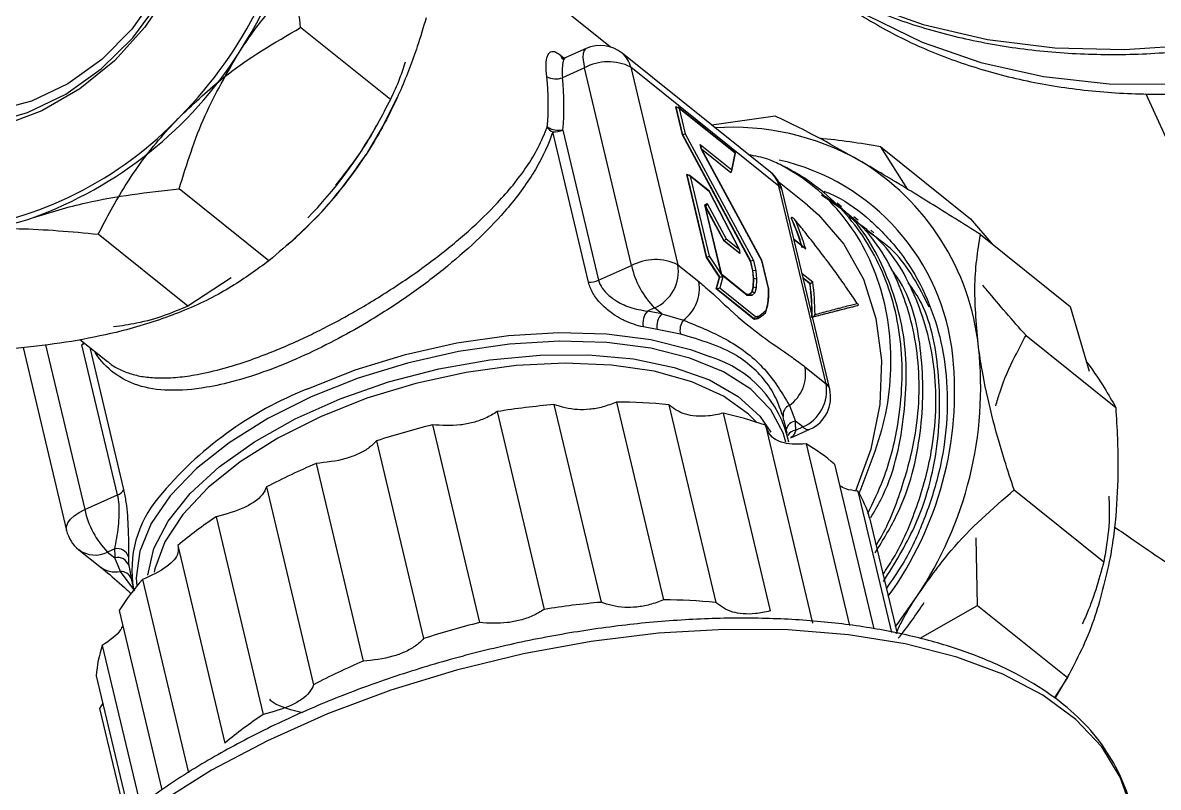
# Model space of a CAD drawing. Extents: x 75 to 2075, y 25 to 1460.
# Drawn here: x 1585.6 to 1655.1, y 993.2 to 1040 of the extents above; entities that cross this region are included whole.
import ezdxf

# ---------------------------------------------------------------- set-up
doc = ezdxf.new("R2010")
doc.units = 0
doc.header["$LTSCALE"] = 5
doc.linetypes.add('SLD-KATı', pattern=[0])
doc.layers.get('0').update_dxf_attribs({"linetype": 'CONTINUOUS'})

msp = doc.modelspace()

# ---------------------------------------------------------------- linework, layer by layer
at = {"color": 7, "linetype": 'SLD-KATı'}
for p, q in [((1621.554, 1038.474), (1610.322, 1047.486)), ((1608.077, 1035.264), (1602.586, 1039.67)), ((1620.061, 1038.379), (1618.819, 1037.825)), ((1631.352, 1030.81), (1622.275, 1038.094)), ((1619.962, 1037.203), (1618.61, 1036.599)), ((1622.843, 1025.102), (1619.962, 1037.203)), ((1622.794, 1037.252), (1625.675, 1025.152)), ((1631.871, 1029.969), (1622.794, 1037.252)), ((1654.329, 1035.616), (1660.566, 1021.917)), ((1625.566, 1034.824), (1625.553, 1034.818)), ((1625.962, 1033.104), (1625.553, 1034.818)), ((1625.974, 1033.109), (1625.566, 1034.824)), ((1625.762, 1034.718), (1625.566, 1034.824)), ((1629.211, 1031.975), (1625.699, 1034.793)), ((1625.762, 1034.718), (1626.133, 1033.157)), ((1629.182, 1031.973), (1625.762, 1034.718)), ((1607.243, 1033.682), (1607.364, 1033.9)), ((1631.646, 1034.245), (1627.753, 1033.699)), ((1607.518, 1033.442), (1607.525, 1033.455)), ((1620.205, 1024.086), (1618.017, 1033.277)), ((1618.639, 1033.395), (1620.828, 1024.203)), ((1626.133, 1033.157), (1625.974, 1033.109)), ((1626.133, 1033.157), (1630.304, 1025.411)), ((1625.974, 1033.109), (1625.962, 1033.104)), ((1630.132, 1025.358), (1625.962, 1033.104)), ((1630.145, 1025.364), (1625.974, 1033.109)), ((1627.055, 1032.513), (1628.982, 1030.967)), ((1627.128, 1032.209), (1627.055, 1032.513)), ((1627.078, 1032.454), (1627.055, 1032.513)), ((1627.137, 1032.206), (1627.078, 1032.454)), ((1630.822, 1025.384), (1627.128, 1032.209)), ((1627.137, 1032.206), (1627.128, 1032.209)), ((1630.831, 1025.381), (1627.137, 1032.206)), ((1628.914, 1030.779), (1627.138, 1032.204)), ((1628.982, 1030.967), (1629.182, 1031.973)), ((1628.993, 1030.872), (1629.212, 1031.974)), ((1629.182, 1031.973), (1629.211, 1031.975)), ((1639.767, 1029.754), (1638.101, 1032.376)), ((1638.101, 1032.376), (1643.592, 1027.97)), ((1626.245, 1030.67), (1626.233, 1030.665)), ((1627.438, 1025.603), (1626.233, 1030.665)), ((1627.45, 1025.609), (1626.245, 1030.67)), ((1626.441, 1030.564), (1626.245, 1030.67)), ((1627.607, 1029.655), (1626.379, 1030.64)), ((1626.441, 1030.564), (1627.605, 1025.673)), ((1627.624, 1029.615), (1626.441, 1030.564)), ((1628.927, 1030.784), (1628.914, 1030.779)), ((1628.982, 1030.967), (1628.927, 1030.784)), ((1600.639, 1025.395), (1595.148, 1029.801)), ((1627.624, 1029.615), (1627.607, 1029.655)), ((1634.752, 1017.869), (1631.871, 1029.969)), ((1633.615, 1028.796), (1631.88, 1030.188)), ((1634.661, 1029.53), (1634.404, 1029.737)), ((1629.477, 1026.036), (1627.618, 1029.641)), ((1629.433, 1026.106), (1627.624, 1029.615)), ((1634.977, 1017.535), (1632.096, 1029.635)), ((1627.341, 1028.811), (1627.471, 1028.895)), ((1628.359, 1024.536), (1627.341, 1028.811)), ((1627.341, 1028.811), (1627.359, 1028.77)), ((1628.363, 1024.555), (1627.359, 1028.77)), ((1627.375, 1028.703), (1627.402, 1028.72)), ((1628.512, 1026.602), (1627.376, 1028.7)), ((1627.471, 1028.895), (1627.386, 1028.711)), ((1627.471, 1028.895), (1628.634, 1026.747)), ((1635.691, 1028.704), (1635.433, 1028.911)), ((1632.622, 1028.027), (1632.61, 1028.019)), ((1636.72, 1027.878), (1636.463, 1028.085)), ((1643.592, 1027.97), (1644.969, 1026.38)), ((1595.681, 1022.619), (1590.19, 1027.025)), ((1637.678, 1027.11), (1637.492, 1027.259)), ((1644.199, 1026.998), (1649.69, 1022.593)), ((1601.772, 1026.352), (1601.968, 1026.525)), ((1628.524, 1026.608), (1628.512, 1026.602)), ((1629.465, 1025.838), (1628.512, 1026.602)), ((1628.634, 1026.747), (1628.524, 1026.608)), ((1629.477, 1025.843), (1628.524, 1026.608)), ((1628.634, 1026.747), (1629.433, 1026.106)), ((1633.45, 1026.172), (1632.795, 1026.697)), ((1627.45, 1025.609), (1627.438, 1025.603)), ((1628.234, 1024.397), (1627.438, 1025.603)), ((1627.45, 1025.609), (1627.605, 1025.673)), ((1628.246, 1024.402), (1627.45, 1025.609)), ((1627.605, 1025.673), (1628.438, 1024.411)), ((1629.433, 1026.106), (1629.477, 1025.843)), ((1629.477, 1025.843), (1629.465, 1025.838)), ((1620.828, 1024.203), (1622.843, 1025.102)), ((1625.675, 1025.152), (1626.965, 1024.117)), ((1630.145, 1025.364), (1630.132, 1025.358)), ((1630.267, 1024.793), (1630.132, 1025.358)), ((1630.304, 1025.411), (1630.145, 1025.364)), ((1630.279, 1024.799), (1630.145, 1025.364)), ((1630.279, 1024.799), (1630.267, 1024.793)), ((1630.314, 1024.304), (1630.267, 1024.793)), ((1630.326, 1024.309), (1630.279, 1024.799)), ((1630.453, 1024.786), (1630.279, 1024.799)), ((1630.304, 1025.411), (1630.453, 1024.786)), ((1630.453, 1024.786), (1630.502, 1024.275)), ((1631.225, 1023.688), (1630.822, 1025.384)), ((1630.831, 1025.381), (1630.822, 1025.384)), ((1631.241, 1023.66), (1630.831, 1025.38)), ((1598.337, 1024.341), (1595.681, 1022.619)), ((1628.024, 1023.679), (1628.234, 1024.397)), ((1628.036, 1023.685), (1628.246, 1024.402)), ((1628.246, 1024.402), (1628.234, 1024.397)), ((1628.438, 1024.411), (1628.243, 1023.746)), ((1628.246, 1024.402), (1628.438, 1024.411)), ((1628.359, 1024.536), (1628.363, 1024.555)), ((1629.929, 1023.276), (1628.359, 1024.536)), ((1629.892, 1023.332), (1628.362, 1024.559)), ((1630.293, 1023.778), (1630.314, 1024.304)), ((1630.305, 1023.784), (1630.326, 1024.309)), ((1630.326, 1024.309), (1630.314, 1024.304)), ((1630.502, 1024.275), (1630.326, 1024.309)), ((1630.502, 1024.275), (1630.481, 1023.735)), ((1633.767, 1023.991), (1633.362, 1024.316)), ((1628.036, 1023.685), (1628.024, 1023.679)), ((1630.354, 1021.81), (1628.024, 1023.679)), ((1628.036, 1023.685), (1628.243, 1023.746)), ((1630.366, 1021.815), (1628.036, 1023.685)), ((1628.243, 1023.746), (1630.438, 1021.985)), ((1630.052, 1023.343), (1630.206, 1023.482)), ((1630.206, 1023.482), (1630.293, 1023.778)), ((1630.219, 1023.488), (1630.206, 1023.482)), ((1630.39, 1023.426), (1630.208, 1023.261)), ((1630.219, 1023.488), (1630.305, 1023.784)), ((1630.39, 1023.426), (1630.219, 1023.488)), ((1630.305, 1023.784), (1630.293, 1023.778)), ((1630.481, 1023.735), (1630.305, 1023.784)), ((1630.481, 1023.735), (1630.39, 1023.426)), ((1631.233, 1023.275), (1631.225, 1023.688)), ((1631.242, 1023.649), (1631.225, 1023.688)), ((1631.25, 1023.225), (1631.242, 1023.649)), ((1633.779, 1023.996), (1633.767, 1023.991)), ((1630.098, 1023.34), (1629.866, 1023.353)), ((1629.929, 1023.276), (1629.892, 1023.332)), ((1630.208, 1023.261), (1629.929, 1023.276)), ((1630.208, 1023.261), (1630.098, 1023.34)), ((1631.142, 1022.608), (1631.181, 1022.758)), ((1631.181, 1022.758), (1631.206, 1023.008)), ((1631.194, 1022.678), (1631.181, 1022.758)), ((1631.197, 1022.693), (1631.222, 1022.945)), ((1631.206, 1023.008), (1631.233, 1023.275)), ((1631.222, 1022.945), (1631.249, 1023.215)), ((1631.249, 1023.215), (1631.233, 1023.275)), ((1624.247, 1022.507), (1623.818, 1022.315)), ((1624.698, 1022.146), (1624.247, 1022.507)), ((1624.698, 1022.146), (1626.016, 1021.758)), ((1630.53, 1021.999), (1630.628, 1022.014)), ((1630.568, 1021.846), (1630.628, 1022.014)), ((1630.628, 1022.014), (1630.723, 1022.072)), ((1630.723, 1022.072), (1630.81, 1022.127)), ((1630.754, 1021.961), (1630.81, 1022.127)), ((1630.784, 1021.981), (1631.061, 1022.232)), ((1630.81, 1022.127), (1631.082, 1022.373)), ((1631.061, 1022.232), (1631.082, 1022.373)), ((1631.082, 1022.373), (1631.142, 1022.608)), ((1631.094, 1022.286), (1631.155, 1022.526)), ((1631.155, 1022.526), (1631.194, 1022.678)), ((1636.662, 1022.633), (1633.89, 1021.933)), ((1636.674, 1022.638), (1636.662, 1022.633)), ((1649.69, 1022.593), (1650.862, 1018.644)), ((1630.455, 1021.825), (1630.354, 1021.81)), ((1630.366, 1021.815), (1630.354, 1021.81)), ((1630.366, 1021.815), (1630.438, 1021.985)), ((1630.468, 1021.831), (1630.366, 1021.815)), ((1630.438, 1021.985), (1630.53, 1021.999)), ((1630.556, 1021.84), (1630.455, 1021.825)), ((1630.468, 1021.831), (1630.455, 1021.825)), ((1630.568, 1021.846), (1630.468, 1021.831)), ((1630.568, 1021.846), (1630.556, 1021.84)), ((1630.582, 1021.853), (1630.679, 1021.913)), ((1630.679, 1021.913), (1630.768, 1021.968)), ((1625.845, 1020.901), (1624.417, 1021.18)), ((1646.995, 1020.829), (1652.486, 1016.423)), ((1585.587, 1020.086), (1588.252, 1008.89)), ((1589.072, 1020.578), (1590.76, 1019.224)), ((1591.38, 1011.066), (1589.191, 1020.257)), ((1633.463, 1018.903), (1634.752, 1017.869)), ((1618.096, 1016.592), (1620.977, 1004.492)), ((1621.928, 1016.745), (1624.809, 1004.645)), ((1625.12, 1016.582), (1628.001, 1004.482)), ((1632.514, 1016.545), (1632.874, 1015.585)), ((1614.619, 1016.163), (1617.5, 1004.062)), ((1628.446, 1016.064), (1631.327, 1003.964)), ((1632.171, 1015.62), (1632.125, 1015.862)), ((1610.656, 1015.353), (1613.537, 1003.253)), ((1631.041, 1015.325), (1633.922, 1003.225)), ((1632.374, 1014.84), (1632.187, 1015.624)), ((1632.591, 1014.558), (1633.765, 1015.082)), ((1633.324, 1015.224), (1632.874, 1015.585)), ((1632.895, 1015.032), (1633.324, 1015.224)), ((1607.234, 1014.374), (1610.115, 1002.273)), ((1633.534, 1014.186), (1636.178, 1003.083)), ((1603.528, 1012.987), (1606.409, 1000.887)), ((1635.279, 1012.943), (1637.677, 1002.869)), ((1589.364, 1010.167), (1591.38, 1011.066)), ((1600.497, 1011.553), (1603.378, 999.453)), ((1636.696, 1011.295), (1638.754, 1002.652)), ((1646.268, 1011.367), (1651.759, 1006.961)), ((1597.41, 1009.725), (1600.291, 997.625)), ((1637.419, 1009.67), (1639.106, 1002.581)), ((1644.034, 1004.297), (1643.944, 1008.439)), ((1588.996, 1007.715), (1590.285, 1006.68)), ((1591.199, 1007.763), (1590.769, 1007.571)), ((1590.769, 1007.571), (1591.219, 1007.21)), ((1595.067, 1007.977), (1597.948, 995.877)), ((1591.548, 1006.381), (1591.219, 1007.21)), ((1592.062, 1006.746), (1592.179, 1006.098)), ((1592.163, 1006.094), (1592.35, 1005.31)), ((1592.901, 1005.887), (1595.717, 994.059)), ((1591.475, 1003.996), (1594.09, 993.01)), ((1640.517, 1002.289), (1644.034, 1004.297)), ((1644.034, 1004.297), (1649.525, 999.891)), ((1590.443, 1001.848), (1592.778, 992.041)), ((1590.073, 1000), (1592.092, 991.517)), ((1649.525, 999.891), (1648.72, 998.63)), ((1649.466, 999.783), (1649.637, 1000.091)), ((1590.471, 998.326), (1590.275, 998.004)), ((1590.275, 998.004), (1591.862, 991.34))]:
    msp.add_line(p, q, dxfattribs=at)
at = {"color": 8, "linetype": 'SLD-KATı'}
for p, q in [((1618.492, 1037.983), (1618.718, 1037.802)), ((1628.927, 1030.784), (1627.133, 1032.223)), ((1628.524, 1026.608), (1627.386, 1028.71)), ((1633.509, 1026.103), (1632.802, 1026.67)), ((1633.29, 1024.62), (1633.936, 1024.101)), ((1633.779, 1023.996), (1633.358, 1024.333)), ((1630.058, 1023.342), (1630.219, 1023.488)), ((1586.964, 1020.249), (1589.364, 1010.167)), ((1589.672, 1020.097), (1591.745, 1011.389)), ((1592.439, 1005.191), (1591.548, 1006.381))]:
    msp.add_line(p, q, dxfattribs=at)
at = {"color": 8, "linetype": 'SLD-KATı', "flags": 128}
for points in [[(1632.226, 1043.712), (1633.632, 1042.846), (1637.023, 1041.162), (1640.705, 1039.853), (1644.632, 1038.935), (1648.756, 1038.42), (1653.023, 1038.314), (1657.381, 1038.619), (1661.774, 1039.33), (1666.148, 1040.44), (1670.447, 1041.933), (1674.617, 1043.791), (1678.606, 1045.992), (1682.364, 1048.506), (1685.843, 1051.303), (1689, 1054.347), (1691.794, 1057.6), (1694.192, 1061.021), (1696.162, 1064.567), (1697.68, 1068.194), (1698.727, 1071.855), (1699.17, 1074.397)], [(1592.355, 1056.408), (1593.686, 1055.074), (1594.82, 1053.24), (1595.524, 1051.124), (1595.769, 1048.814), (1595.545, 1046.404), (1594.861, 1043.993), (1593.745, 1041.68), (1592.243, 1039.559), (1590.417, 1037.717), (1588.34, 1036.229), (1586.099, 1035.157), (1583.784, 1034.544), (1581.491, 1034.416), (1579.314, 1034.777), (1577.341, 1035.613)], [(1634.951, 1041.932), (1637.333, 1040.387), (1640.633, 1038.764), (1644.224, 1037.519), (1648.058, 1036.669), (1652.083, 1036.226), (1656.244, 1036.196), (1660.486, 1036.579), (1664.749, 1037.37), (1668.978, 1038.559), (1673.114, 1040.128), (1677.102, 1042.058), (1680.887, 1044.322)], [(1620.061, 1038.379), (1620.035, 1038.365), (1619.941, 1038.258), (1619.886, 1038.08), (1619.87, 1037.838), (1619.896, 1037.542), (1619.962, 1037.203)], [(1632.096, 1029.635), (1632.025, 1029.801), (1631.871, 1029.969)], [(1603.025, 1017.566), (1605.933, 1018.72), (1609, 1019.661), (1612.149, 1020.366), (1615.303, 1020.818), (1618.385, 1021.005), (1621.319, 1020.923), (1624.032, 1020.573), (1626.458, 1019.966), (1627.687, 1019.51)], [(1589.191, 1020.257), (1589.291, 1020.35), (1589.319, 1020.38)], [(1632.287, 1014.3), (1632.128, 1014.855), (1631.365, 1016.275), (1630.137, 1017.532), (1628.474, 1018.595), (1626.416, 1019.437), (1624.015, 1020.039), (1621.33, 1020.385), (1618.426, 1020.466), (1615.375, 1020.281), (1612.253, 1019.834), (1609.136, 1019.136), (1606.101, 1018.204), (1603.222, 1017.062)], [(1593.225, 1006.147), (1593.604, 1007.777), (1594.476, 1009.467), (1595.817, 1011.149), (1597.592, 1012.779), (1599.755, 1014.316), (1602.251, 1015.718), (1605.014, 1016.951), (1607.973, 1017.982), (1611.051, 1018.784), (1614.169, 1019.337), (1617.246, 1019.626), (1620.202, 1019.643), (1622.961, 1019.39), (1625.45, 1018.871), (1627.607, 1018.1), (1629.374, 1017.098), (1630.706, 1015.89), (1631.381, 1014.902)], [(1634.752, 1017.869), (1634.906, 1017.7), (1634.977, 1017.535)], [(1603.222, 1017.062), (1600.571, 1015.738), (1598.213, 1014.263), (1596.206, 1012.675), (1594.599, 1011.012), (1593.432, 1009.315), (1592.733, 1007.627), (1592.521, 1005.988), (1592.556, 1005.484)], [(1588.252, 1008.89), (1588.246, 1008.918), (1588.25, 1009.13), (1588.334, 1009.351), (1588.495, 1009.574), (1588.727, 1009.79), (1589.02, 1009.99), (1589.364, 1010.167)], [(1653.344, 992.143), (1652.768, 993.799), (1651.641, 995.643), (1650.051, 997.322), (1648.019, 998.812), (1645.574, 1000.092), (1642.751, 1001.145), (1639.588, 1001.955), (1636.131, 1002.512), (1632.428, 1002.806), (1628.531, 1002.835), (1624.494, 1002.598), (1620.374, 1002.097), (1616.23, 1001.341), (1612.119, 1000.34), (1608.099, 999.107), (1604.226, 997.661), (1600.555, 996.021), (1597.137, 994.211), (1594.021, 992.255), (1591.25, 990.182), (1588.863, 988.02), (1586.893, 985.799), (1585.368, 983.552), (1584.31, 981.309), (1583.733, 979.103), (1583.645, 976.963), (1583.857, 975.599)]]:
    msp.add_lwpolyline(points, dxfattribs=at)
at = {"color": 7, "linetype": 'SLD-KATı', "flags": 128}
for points in [[(1586.545, 1061.083), (1587.331, 1061.024), (1589.61, 1060.533), (1591.677, 1059.585), (1593.461, 1058.212), (1594.903, 1056.462), (1595.952, 1054.394), (1596.573, 1052.078), (1596.745, 1049.594), (1596.461, 1047.025), (1595.733, 1044.46), (1594.583, 1041.985), (1593.052, 1039.686), (1591.192, 1037.639), (1589.066, 1035.916), (1586.747, 1034.574), (1584.313, 1033.66), (1581.847, 1033.204), (1579.433, 1033.222), (1577.154, 1033.714), (1575.087, 1034.662), (1573.302, 1036.034), (1571.861, 1037.784), (1570.812, 1039.852), (1570.61, 1040.426)], [(1571.98, 1039.348), (1572.024, 1039.252), (1573.192, 1037.324), (1574.74, 1035.741), (1576.612, 1034.56), (1578.74, 1033.824), (1581.048, 1033.559), (1583.453, 1033.775), (1585.866, 1034.463), (1588.201, 1035.6), (1590.374, 1037.144), (1592.305, 1039.039), (1593.926, 1041.217), (1595.178, 1043.599), (1596.015, 1046.099), (1596.407, 1048.627), (1596.34, 1051.091), (1595.816, 1053.402), (1594.855, 1055.477), (1593.49, 1057.24), (1591.773, 1058.628), (1589.763, 1059.591), (1587.758, 1060.067)], [(1608.482, 1035.371), (1607.663, 1033.707), (1606.597, 1031.907)], [(1633.615, 1028.796), (1634.283, 1028.216), (1635.849, 1026.401), (1637.036, 1024.265), (1637.81, 1021.87), (1638.147, 1019.288), (1638.038, 1016.592), (1637.486, 1013.862), (1636.561, 1011.298)], [(1630.519, 1015.504), (1630.014, 1016.012), (1628.475, 1017.109), (1626.528, 1017.989), (1624.222, 1018.629), (1621.617, 1019.012), (1618.781, 1019.13), (1615.787, 1018.977), (1612.712, 1018.559), (1609.637, 1017.887), (1606.64, 1016.977), (1603.8, 1015.854)], [(1603.8, 1015.854), (1601.19, 1014.546), (1598.878, 1013.087), (1596.923, 1011.516), (1595.377, 1009.872), (1594.278, 1008.198), (1593.657, 1006.539), (1593.613, 1006.332)], [(1639.003, 1003.015), (1639.099, 1003.139), (1640.311, 1004.855)], [(1648.778, 998.613), (1649.355, 999.583), (1649.466, 999.783)]]:
    msp.add_lwpolyline(points, dxfattribs=at)
at = {"color": 7, "linetype": 'SLD-KATı'}
for centre, radius, start, end in [((1577.496, 1051.942), 25.048, 315.11434, 352.85056), ((1578.636, 1051.44), 24.164, 326.63035, 353.24616), ((1577.673, 1051.611), 25.065, 289.79711, 327.51602), ((1620.934, 1036.422), 2.143, 51.25695, 114.04289), ((1618.974, 1038.114), 0.499, 195.17543, 230.85181), ((1621.426, 1034.462), 3.108, 63.88427, 118.11468), ((1601.811, 1034.974), 15.931, 354.9825, 6.0647), ((1618.196, 1037.693), 1.169, 242.31924, 290.72854), ((1602.108, 1034.846), 16.595, 354.9825, 6.0647), ((1578.579, 1050.027), 22.938, 276.53397, 316.59627), ((1584.292, 1046.392), 26.235, 315.56061, 330.98813), ((1618.371, 1034.006), 0.81, 211.63459, 244.08116), ((1618.427, 1034.858), 1.479, 239.72775, 278.26372), ((1618.081, 1034.647), 1.371, 267.32639, 294.04081), ((1629.014, 1017.676), 15.89, 60.75172, 93.79813), ((1584.574, 1046.167), 26.236, 311.52616, 327.07509), ((1628.859, 1018.168), 13.723, 5.81964, 77.23968), ((1628.969, 1018.493), 15.205, 6.06896, 59.09813), ((1630.011, 1029.139), 2.143, 13.39229, 51.25695), ((1579.647, 1046.79), 19.862, 275.26997, 289.14986), ((1620.804, 1022.532), 13.019, 16.346, 24.92781), ((1620.806, 1022.535), 13.03, 16.346, 24.92781), ((1620.813, 1022.491), 13.199, 15.88058, 24.11776), ((1624.307, 1022.361), 3.108, 63.88427, 118.11468), ((1628.074, 1026.256), 5.357, 192.43416, 224.41199), ((1623.277, 1024.739), 2.434, 293.50648, 9.76986), ((1620.269, 1025.455), 1.371, 267.32639, 294.04081), ((1624.613, 1023.693), 2.39, 305.96635, 10.21936), ((1618.604, 1022.029), 15.472, 0.28977, 7.69738), ((1618.451, 1022.043), 15.439, 359.59199, 7.25124), ((1633.766, 1024.035), 0.0412, 288.42063, 289.04574), ((1618.451, 1022.045), 15.452, 359.59199, 7.25124), ((1624.624, 1021.589), 1.085, 137.9831, 193.04658), ((1619.936, 999.792), 22.855, 77.9752, 80.22226), ((1625.432, 1021.409), 1.04, 134.90449, 192.70409), ((1619.816, 999.577), 22.088, 77.9752, 80.22226), ((1626.761, 1021.164), 0.953, 141.40835, 196.03373), ((1630.412, 1021.947), 0.129, 295.65335, 23.56092), ((1621.309, 1017.655), 22.911, 326.03446, 6.12924), ((1625.598, 1012.79), 7.037, 12.3892, 72.72582), ((1621.279, 1017.386), 21.343, 324.07609, 5.8453), ((1631.11, 1018.479), 2.39, 305.96635, 10.21936), ((1632.354, 1017.456), 2.434, 293.50648, 9.76986), ((1632.892, 1017.039), 2.143, 294.04289, 13.39229), ((1622.067, 970.149), 46.613, 94.88663, 99.19399), ((1621.722, 981.337), 35.409, 84.49351, 89.66777), ((1632.749, 1015.958), 0.632, 111.86607, 188.76956), ((1623.919, 995.24), 21.31, 70.4749, 77.7354), ((1622.384, 967.929), 48.853, 103.89066, 108.06526), ((1627.511, 1015.11), 5.384, 359.16556, 5.05746), ((1628.244, 1004.917), 10.673, 48.76764, 60.28586), ((1619.468, 975.378), 40.847, 112.96934, 117.67325), ((1591.174, 1011.667), 0.635, 288.8835, 334.09119), ((1599.12, 1006.462), 6.867, 139.52676, 189.6538), ((1631.511, 1008.017), 6.134, 15.6319, 32.30347), ((1594.596, 1011.32), 5.357, 192.43416, 224.41199), ((1612.406, 987.177), 27.08, 123.62657, 129.81446), ((1590.337, 1009.386), 2.143, 193.39229, 231.25695), ((1596.582, 1007.685), 5.384, 179.16556, 185.05746), ((1591.357, 1007.061), 0.72, 17.74628, 102.66411), ((1591.395, 1006.532), 0.7, 17.74207, 104.54541), ((1597.245, 1007.204), 5.203, 179.16556, 185.05746), ((1603.656, 996.29), 14.414, 138.25502, 147.67986), ((1624.603, 969.237), 35.409, 84.49351, 89.66777), ((1624.948, 958.048), 46.613, 94.88663, 99.19399), ((1618.701, 1018.785), 26.29, 321.14832, 327.06194), ((1625.265, 955.829), 48.853, 103.89066, 108.06526), ((1597.348, 999.504), 7.292, 161.2522, 176.10617), ((1622.349, 963.278), 40.847, 112.96934, 117.67325), ((1615.287, 975.076), 27.08, 123.62657, 129.81446)]:
    msp.add_arc(centre, radius, start, end, dxfattribs=at)
at = {"color": 8, "linetype": 'SLD-KATı'}
for centre, radius, start, end in [((1621.318, 1036.922), 1.513, 12.58182, 50.72704), ((1630.395, 1029.639), 1.513, 12.58182, 50.72704), ((1631.128, 1022.954), 0.0948, 354.66964, 34.5865), ((1630.611, 1022.018), 0.124, 302.92328, 26.22154), ((1631.051, 1022.552), 0.107, 346.28171, 31.79658), ((1588.766, 1021.226), 1.058, 293.71867, 304.02922), ((1611.394, 996.478), 22.688, 111.64462, 140.46695), ((1632.972, 1014.917), 0.675, 98.37159, 166.12367), ((1633.662, 1015.518), 0.448, 221.05387, 283.26668), ((1632.996, 1014.34), 0.7, 98.35245, 148.02475), ((1589.998, 1009.068), 1.683, 233.46881, 297.26453), ((1591.249, 1007.933), 1.58, 232.43013, 280.92382), ((1591.578, 1005.718), 0.664, 22.37271, 92.57556)]:
    msp.add_arc(centre, radius, start, end, dxfattribs=at)
at = {"color": 7, "linetype": 'SLD-KATı'}
for points, knots in [([(1632.434, 1043.479), (1632.48, 1043.445), (1633.45, 1042.725), (1635.631, 1041.601), (1638.962, 1040.155), (1642.565, 1039.085), (1646.356, 1038.36), (1650.305, 1038.001), (1654.364, 1038.007), (1658.487, 1038.38), (1662.63, 1039.115), (1666.745, 1040.202), (1670.788, 1041.631), (1674.714, 1043.385), (1678.48, 1045.445), (1682.044, 1047.789), (1685.366, 1050.39), (1688.411, 1053.222), (1691.142, 1056.253), (1693.531, 1059.45), (1695.546, 1062.778), (1697.176, 1066.202), (1698.357, 1069.678), (1699.023, 1072.321), (1699.15, 1073.78), (1699.177, 1074.083)], [0, 0, 0, 0, 0.002321, 0.048894, 0.095579, 0.142361, 0.189216, 0.236123, 0.283061, 0.330017, 0.37698, 0.423947, 0.470915, 0.517886, 0.564863, 0.611846, 0.658839, 0.705842, 0.752855, 0.799873, 0.846887, 0.893881, 0.940835, 0.987723, 1, 1, 1, 1]), ([(1602.586, 1039.67), (1602.51, 1040.304), (1602.319, 1041.896), (1602.156, 1044.494), (1602.172, 1046.937), (1602.305, 1048.347), (1602.35, 1048.825)], [0, 0, 0, 0, 0.205614, 0.517012, 0.836167, 1, 1, 1, 1]), ([(1598.816, 1038.149), (1599.1, 1038.57), (1599.92, 1039.788), (1601.469, 1041.64), (1603.205, 1043.357), (1604.333, 1044.294), (1604.774, 1044.661)], [0, 0, 0, 0, 0.163832, 0.47463, 0.794388, 1, 1, 1, 1]), ([(1633.779, 1042.694), (1633.806, 1042.669), (1634.624, 1041.879), (1636.545, 1040.586), (1639.532, 1038.867), (1642.829, 1037.511), (1646.349, 1036.492), (1650.063, 1035.835), (1653.922, 1035.546), (1657.88, 1035.628), (1661.89, 1036.08), (1665.902, 1036.898), (1669.873, 1038.064), (1673.741, 1039.587), (1676.839, 1041.052), (1678.558, 1042.109), (1679.102, 1042.444)], [0, 0, 0, 0, 0.002604, 0.081279, 0.160338, 0.239791, 0.319592, 0.399663, 0.479923, 0.5603, 0.640741, 0.721212, 0.801696, 0.882191, 0.962704, 1, 1, 1, 1]), ([(1610.265, 1040.255), (1610.092, 1039.673), (1609.656, 1038.21), (1608.745, 1035.835), (1607.659, 1033.612), (1606.866, 1032.338), (1606.597, 1031.907)], [0, 0, 0, 0, 0.205614, 0.517012, 0.836167, 1, 1, 1, 1]), ([(1595.244, 1034.266), (1596.11, 1035.084), (1598.382, 1037.227), (1600.98, 1038.736), (1602.586, 1039.67)], [0, 0, 0, 0, 0.381419, 1, 1, 1, 1]), ([(1595.148, 1029.801), (1595.615, 1031.308), (1596.501, 1034.165), (1598.073, 1036.871), (1598.816, 1038.149)], [0, 0, 0, 0, 0.527508, 1, 1, 1, 1]), ([(1617.653, 1036.658), (1617.633, 1036.917), (1617.593, 1037.439), (1617.675, 1037.967), (1617.874, 1038.23), (1618.16, 1038.218), (1618.396, 1038.051), (1618.492, 1037.983)], [0, 0, 0, 0, 0.2089012, 0.419629, 0.6327342, 0.8496417, 1, 1, 1, 1]), ([(1608.987, 1037.555), (1608.876, 1037.21), (1608.608, 1036.38), (1608.273, 1035.676), (1608.077, 1035.264)], [0, 0, 0, 0, 0.415547, 1, 1, 1, 1]), ([(1618.812, 1037.835), (1618.796, 1037.823), (1618.712, 1037.765), (1618.55, 1037.8), (1618.565, 1037.794), (1618.569, 1037.792)], [0, 0, 0, 0, 0.146944, 0.763029, 1, 1, 1, 1]), ([(1608.077, 1035.264), (1607.567, 1034.273), (1606.65, 1032.487), (1605.317, 1030.774), (1604.724, 1030.012)], [0, 0, 0, 0, 0.5554819, 1, 1, 1, 1]), ([(1590.19, 1027.025), (1590.712, 1028.012), (1591.773, 1030.017), (1593.559, 1032.471), (1594.835, 1033.831), (1595.244, 1034.266)], [0, 0, 0, 0, 0.3967467, 0.8067521, 1, 1, 1, 1]), ([(1636.778, 1031.54), (1635.974, 1031.996), (1633.866, 1033.192), (1632.495, 1033.842), (1631.646, 1034.245)], [0, 0, 0, 0, 0.381419, 1, 1, 1, 1]), ([(1590.768, 1019.234), (1590.817, 1019.19), (1591.058, 1018.971), (1591.568, 1018.7), (1592.311, 1018.418), (1593.156, 1018.257), (1594.108, 1018.202), (1595.19, 1018.262), (1596.511, 1018.463), (1597.825, 1018.782), (1599.065, 1019.166), (1600.037, 1019.509), (1601.036, 1019.899), (1602.058, 1020.335), (1603.112, 1020.822), (1604.151, 1021.34), (1605.162, 1021.876), (1606.22, 1022.472), (1607.353, 1023.151), (1608.552, 1023.92), (1609.722, 1024.724), (1610.838, 1025.546), (1611.886, 1026.377), (1613.2, 1027.498), (1614.456, 1028.711), (1615.608, 1030.026), (1616.443, 1031.147), (1617.165, 1032.318), (1617.509, 1033.159), (1617.681, 1033.581)], [0, 0, 0, 0, 0.010903, 0.054129, 0.097638, 0.140315, 0.18332, 0.227529, 0.272247, 0.328356, 0.357105, 0.386077, 0.41401, 0.442171, 0.471065, 0.500215, 0.526644, 0.553251, 0.587069, 0.621202, 0.656235, 0.691537, 0.725494, 0.759636, 0.829081, 0.871076, 0.91333, 0.956472, 1, 1, 1, 1]), ([(1638.101, 1032.376), (1637.47, 1032.479), (1636.213, 1032.685), (1634.97, 1032.822), (1634.351, 1032.89)], [0, 0, 0, 0, 0.501919, 1, 1, 1, 1]), ([(1606.597, 1031.907), (1605.741, 1030.718), (1603.932, 1028.202), (1601.776, 1026.364), (1600.639, 1025.395)], [0, 0, 0, 0, 0.472492, 1, 1, 1, 1]), ([(1632.038, 1031.232), (1631.758, 1031.368), (1631.13, 1031.674), (1630.419, 1031.804), (1630.025, 1031.875)], [0, 0, 0, 0, 0.445143, 1, 1, 1, 1]), ([(1636.764, 1011.142), (1637.453, 1012.878), (1638.497, 1015.512), (1638.789, 1019.126), (1638.606, 1021.79), (1637.967, 1024.316), (1636.92, 1026.613), (1635.451, 1028.645), (1633.797, 1030.194), (1632.555, 1030.926), (1632.038, 1031.232)], [0, 0, 0, 0, 0.219349, 0.332689, 0.449316, 0.562651, 0.679109, 0.795248, 0.914734, 1, 1, 1, 1]), ([(1637.304, 1009.929), (1637.637, 1010.614), (1638.493, 1012.372), (1639.363, 1015.904), (1639.561, 1020.315), (1638.398, 1024.853), (1635.985, 1028.606), (1633.552, 1030.479), (1632.142, 1031.18), (1632.038, 1031.232)], [0, 0, 0, 0, 0.084125, 0.215663, 0.409159, 0.598578, 0.792233, 0.984621, 1, 1, 1, 1]), ([(1644.199, 1026.998), (1643.169, 1027.649), (1641.075, 1028.972), (1638.568, 1030.497), (1637.212, 1031.287), (1636.778, 1031.54)], [0, 0, 0, 0, 0.396747, 0.806752, 1, 1, 1, 1]), ([(1586.162, 1028.027), (1587.249, 1028.358), (1590.098, 1029.227), (1593.218, 1029.581), (1595.148, 1029.801)], [0, 0, 0, 0, 0.381419, 1, 1, 1, 1]), ([(1634.639, 1029.651), (1634.872, 1029.556), (1635.915, 1029.128), (1637.515, 1027.89), (1639.332, 1025.998), (1640.738, 1023.692), (1641.694, 1021.136), (1642.189, 1018.341), (1642.203, 1015.448), (1641.744, 1012.476), (1640.818, 1009.584), (1639.71, 1007.162), (1638.785, 1005.838), (1638.446, 1005.353)], [0, 0, 0, 0, 0.0290708, 0.1303997, 0.2346895, 0.3354808, 0.4392378, 0.5393357, 0.6423752, 0.741748, 0.8440338, 0.9429021, 1, 1, 1, 1]), ([(1637.82, 1007.982), (1637.825, 1007.989), (1638.461, 1008.985), (1639.348, 1011.195), (1640.424, 1015.062), (1640.586, 1019.502), (1639.409, 1023.996), (1637.337, 1027.481), (1635.294, 1028.858), (1634.467, 1029.416)], [0, 0, 0, 0, 0.000931, 0.133753, 0.269431, 0.469018, 0.664399, 0.864149, 1, 1, 1, 1]), ([(1637.494, 1009.69), (1637.704, 1010.045), (1638.81, 1011.915), (1639.646, 1015.725), (1639.777, 1020.629), (1638.413, 1025.04), (1636.591, 1028.07), (1634.963, 1029.134), (1634.561, 1029.397)], [0, 0, 0, 0, 0.051423, 0.271316, 0.491193, 0.706998, 0.927774, 1, 1, 1, 1]), ([(1632.86, 1027.885), (1632.86, 1027.885), (1632.837, 1027.921), (1632.793, 1027.975), (1632.725, 1028.023), (1632.677, 1028.038), (1632.644, 1028.038), (1632.629, 1028.03), (1632.622, 1028.027)], [0, 0, 0, 0, 0.009525, 0.419941, 0.67982, 0.825736, 0.92157, 1, 1, 1, 1]), ([(1636.661, 1022.786), (1636.636, 1022.824), (1636.424, 1023.139), (1636.02, 1023.728), (1635.535, 1024.412), (1635.14, 1024.956), (1634.89, 1025.294), (1634.537, 1025.766), (1634.076, 1026.369), (1633.467, 1027.143), (1633.056, 1027.645), (1632.86, 1027.885)], [0, 0, 0, 0, 0.021654, 0.180369, 0.339084, 0.418457, 0.497833, 0.537511, 0.696226, 0.854941, 1, 1, 1, 1]), ([(1638.243, 1006.206), (1638.455, 1006.527), (1639.313, 1007.829), (1640.392, 1010.362), (1641.447, 1014.239), (1641.619, 1018.678), (1640.428, 1023.16), (1638.543, 1026.438), (1636.747, 1027.677), (1636.156, 1028.084)], [0, 0, 0, 0, 0.043268, 0.175486, 0.310549, 0.50923, 0.703725, 0.902568, 1, 1, 1, 1]), ([(1581.189, 1027.239), (1582.549, 1027.311), (1585.429, 1027.463), (1588.546, 1027.176), (1590.19, 1027.025)], [0, 0, 0, 0, 0.472492, 1, 1, 1, 1]), ([(1641.066, 1022.564), (1640.444, 1023.801), (1639.486, 1025.706), (1637.783, 1026.856), (1637.185, 1027.259)], [0, 0, 0, 0, 0.6492214, 1, 1, 1, 1]), ([(1644.089, 1020.101), (1643.973, 1021.354), (1643.728, 1024.005), (1644.036, 1025.965), (1644.199, 1026.998)], [0, 0, 0, 0, 0.472492, 1, 1, 1, 1]), ([(1633.509, 1026.103), (1633.508, 1026.104), (1633.498, 1026.121), (1633.481, 1026.147), (1633.457, 1026.164), (1633.449, 1026.17)], [0, 0, 0, 0, 0.029659, 0.674985, 1, 1, 1, 1]), ([(1600.639, 1025.395), (1599.913, 1024.86), (1598.436, 1023.773), (1596.085, 1022.568), (1594.462, 1021.975), (1593.942, 1021.784)], [0, 0, 0, 0, 0.396747, 0.806752, 1, 1, 1, 1]), ([(1637.767, 1007.527), (1638.251, 1008.318), (1639.657, 1010.615), (1640.719, 1014.908), (1640.727, 1019.741), (1639.984, 1023.2), (1638.944, 1024.615), (1638.759, 1024.866)], [0, 0, 0, 0, 0.141379, 0.410323, 0.679248, 0.943193, 1, 1, 1, 1]), ([(1620.828, 1024.203), (1620.852, 1024.122), (1620.93, 1023.865), (1621.249, 1023.422), (1621.879, 1022.923), (1622.79, 1022.485), (1623.457, 1022.375), (1623.818, 1022.315)], [0, 0, 0, 0, 0.0744104, 0.2351067, 0.4309066, 0.6928946, 1, 1, 1, 1]), ([(1626.965, 1024.117), (1627.15, 1023.963), (1627.778, 1023.44), (1629.098, 1022.154), (1630.828, 1020.732), (1632.303, 1019.773), (1633.197, 1019.102), (1633.463, 1018.903)], [0, 0, 0, 0, 0.084434, 0.287276, 0.581073, 0.875609, 1, 1, 1, 1]), ([(1633.779, 1023.996), (1633.79, 1024), (1633.811, 1024.008), (1633.846, 1024.025), (1633.884, 1024.049), (1633.916, 1024.076), (1633.931, 1024.094), (1633.936, 1024.101), (1633.936, 1024.101)], [0, 0, 0, 0, 0.1398625, 0.2790651, 0.4753797, 0.7472606, 0.9888947, 1, 1, 1, 1]), ([(1623.567, 1021.344), (1623.177, 1021.445), (1622.779, 1021.548), (1622.027, 1021.921), (1621.399, 1022.32), (1620.694, 1023.038), (1620.335, 1023.637), (1620.237, 1023.977), (1620.205, 1024.086)], [0, 0, 0, 0, 0.2888094, 0.2948514, 0.5504173, 0.7493485, 0.9197169, 1, 1, 1, 1]), ([(1638.264, 1005.76), (1638.947, 1006.857), (1640.562, 1009.455), (1641.76, 1014.078), (1641.753, 1018.916), (1641.013, 1022.374), (1639.973, 1023.789), (1639.789, 1024.04)], [0, 0, 0, 0, 0.186304, 0.441177, 0.696031, 0.946166, 1, 1, 1, 1]), ([(1646.995, 1020.829), (1646.174, 1021.758), (1645.254, 1022.799), (1644.438, 1023.788), (1644.35, 1023.895)], [0, 0, 0, 0, 0.891735, 1, 1, 1, 1]), ([(1634.076, 1022.107), (1634.099, 1022.114), (1634.275, 1022.16), (1634.597, 1022.246), (1635.031, 1022.361), (1635.345, 1022.444), (1635.652, 1022.525), (1635.952, 1022.604), (1636.322, 1022.7), (1636.553, 1022.759), (1636.661, 1022.786)], [0, 0, 0, 0, 0.02437, 0.183618, 0.342865, 0.502147, 0.541958, 0.701206, 0.860453, 1, 1, 1, 1]), ([(1636.661, 1022.786), (1636.661, 1022.786), (1636.685, 1022.767), (1636.712, 1022.734), (1636.72, 1022.69), (1636.709, 1022.664), (1636.693, 1022.648), (1636.68, 1022.641), (1636.674, 1022.638)], [0, 0, 0, 0, 0.009121, 0.471343, 0.721322, 0.851594, 0.933695, 1, 1, 1, 1]), ([(1595.681, 1022.619), (1594.736, 1022.219), (1593.457, 1021.676), (1591.61, 1021.412), (1591.127, 1021.342)], [0, 0, 0, 0, 0.7386145, 1, 1, 1, 1]), ([(1633.927, 1021.943), (1633.935, 1021.947), (1633.956, 1021.957), (1633.994, 1021.987), (1634.041, 1022.038), (1634.065, 1022.082), (1634.075, 1022.107), (1634.076, 1022.107)], [0, 0, 0, 0, 0.093063, 0.253011, 0.538139, 0.989549, 1, 1, 1, 1]), ([(1593.942, 1021.784), (1593.413, 1021.613), (1592.348, 1021.268), (1590.311, 1020.771), (1587.834, 1020.315), (1585.922, 1020.113), (1584.956, 1020.011)], [0, 0, 0, 0, 0.1893593, 0.3812577, 0.6874988, 1, 1, 1, 1]), ([(1626.016, 1021.758), (1626.905, 1021.4), (1628.789, 1020.64), (1631.087, 1018.899), (1632.022, 1017.356), (1632.514, 1016.545)], [0, 0, 0, 0, 0.297369, 0.630595, 1, 1, 1, 1]), ([(1632.125, 1015.862), (1631.939, 1016.375), (1631.45, 1017.72), (1630.319, 1018.875), (1628.486, 1020.129), (1627.074, 1020.542), (1625.845, 1020.901)], [0, 0, 0, 0, 0.208044, 0.545375, 0.604141, 1, 1, 1, 1]), ([(1645.148, 1016.523), (1645.225, 1016.792), (1645.543, 1017.91), (1646.188, 1019.328), (1646.768, 1020.406), (1646.995, 1020.829)], [0, 0, 0, 0, 0.161594, 0.671876, 1, 1, 1, 1]), ([(1646.268, 1011.367), (1646.068, 1011.973), (1645.565, 1013.498), (1644.868, 1015.98), (1644.351, 1018.309), (1644.155, 1019.647), (1644.089, 1020.101)], [0, 0, 0, 0, 0.205614, 0.517012, 0.836167, 1, 1, 1, 1]), ([(1650.686, 1019.24), (1650.711, 1019.205), (1651.595, 1018.008), (1652.047, 1017.204), (1652.486, 1016.423)], [0, 0, 0, 0, 0.02906, 1, 1, 1, 1]), ([(1621.928, 1016.745), (1621.649, 1016.637), (1621.123, 1016.432), (1620.284, 1016.285), (1619.185, 1016.257), (1618.545, 1016.454), (1618.096, 1016.592)], [0, 0, 0, 0, 0.209002, 0.39533, 0.57494, 1, 1, 1, 1]), ([(1628.446, 1016.064), (1628.145, 1015.999), (1627.578, 1015.876), (1626.782, 1015.869), (1625.837, 1016.034), (1625.416, 1016.356), (1625.12, 1016.582)], [0, 0, 0, 0, 0.2090023, 0.3953295, 0.5749398, 1, 1, 1, 1]), ([(1614.619, 1016.163), (1614.39, 1016.022), (1613.956, 1015.756), (1613.157, 1015.483), (1612.01, 1015.264), (1611.215, 1015.316), (1610.656, 1015.353)], [0, 0, 0, 0, 0.209002, 0.39533, 0.57494, 1, 1, 1, 1]), ([(1652.486, 1016.423), (1652.525, 1015.788), (1652.625, 1014.19), (1652.63, 1011.585), (1652.457, 1009.133), (1652.228, 1007.718), (1652.15, 1007.239)], [0, 0, 0, 0, 0.205614, 0.517012, 0.836167, 1, 1, 1, 1]), ([(1633.534, 1014.186), (1633.242, 1014.171), (1632.689, 1014.141), (1632.013, 1014.275), (1631.315, 1014.618), (1631.154, 1015.033), (1631.041, 1015.325)], [0, 0, 0, 0, 0.209002, 0.39533, 0.57494, 1, 1, 1, 1]), ([(1607.234, 1014.374), (1607.077, 1014.214), (1606.778, 1013.912), (1606.097, 1013.54), (1605.015, 1013.152), (1604.142, 1013.055), (1603.528, 1012.987)], [0, 0, 0, 0, 0.209002, 0.39533, 0.57494, 1, 1, 1, 1]), ([(1636.696, 1011.295), (1636.434, 1011.328), (1635.987, 1011.384), (1635.708, 1011.556), (1635.592, 1011.628)], [0, 0, 0, 0, 0.585084, 1, 1, 1, 1]), ([(1591.199, 1007.763), (1591.245, 1007.969), (1591.329, 1008.35), (1591.433, 1009.1), (1591.485, 1009.808), (1591.483, 1010.488), (1591.414, 1010.875), (1591.38, 1011.066)], [0, 0, 0, 0, 0.264745, 0.48977, 0.674371, 0.839111, 1, 1, 1, 1]), ([(1591.745, 1011.389), (1591.796, 1011.139), (1591.898, 1010.642), (1591.983, 1009.782), (1592.03, 1008.895), (1592.047, 1007.97), (1592.044, 1007.521), (1592.043, 1007.28)], [0, 0, 0, 0, 0.172816, 0.3438, 0.527914, 0.745923, 1, 1, 1, 1]), ([(1600.497, 1011.553), (1600.426, 1011.39), (1600.292, 1011.083), (1599.796, 1010.648), (1598.885, 1010.128), (1598.019, 1009.892), (1597.41, 1009.725)], [0, 0, 0, 0, 0.209002, 0.39533, 0.57494, 1, 1, 1, 1]), ([(1640.311, 1004.855), (1640.992, 1005.821), (1642.778, 1008.353), (1644.934, 1010.215), (1646.268, 1011.367)], [0, 0, 0, 0, 0.381419, 1, 1, 1, 1]), ([(1652.066, 1010.991), (1652.078, 1010.738), (1652.125, 1009.685), (1651.995, 1008.36), (1651.825, 1007.354), (1651.759, 1006.961)], [0, 0, 0, 0, 0.161594, 0.671876, 1, 1, 1, 1]), ([(1670.9, 997.006), (1670.486, 997.261), (1669.017, 998.168), (1666.406, 999.819), (1663.123, 1001.925), (1659.847, 1004.066), (1656.645, 1006.199), (1654.144, 1007.888), (1652.784, 1008.831), (1652.401, 1009.096)], [0, 0, 0, 0, 0.06754, 0.240193, 0.413197, 0.586351, 0.759446, 0.932273, 1, 1, 1, 1]), ([(1595.067, 1007.977), (1595.09, 1007.827), (1595.133, 1007.544), (1594.87, 1007.089), (1594.219, 1006.489), (1593.445, 1006.135), (1592.901, 1005.887)], [0, 0, 0, 0, 0.209002, 0.39533, 0.57494, 1, 1, 1, 1]), ([(1652.15, 1007.239), (1651.848, 1005.911), (1651.21, 1003.102), (1650.107, 1001), (1649.525, 999.891)], [0, 0, 0, 0, 0.472492, 1, 1, 1, 1]), ([(1651.759, 1006.961), (1651.445, 1005.829), (1651.093, 1004.559), (1650.502, 1003.319), (1650.438, 1003.185)], [0, 0, 0, 0, 0.891735, 1, 1, 1, 1]), ([(1590.309, 1006.661), (1590.413, 1006.581), (1590.87, 1006.23), (1591.515, 1005.648), (1592.068, 1005.154), (1592.204, 1005.033)], [0, 0, 0, 0, 0.1811729, 0.7983853, 1, 1, 1, 1]), ([(1624.809, 1004.645), (1624.53, 1004.537), (1624.004, 1004.332), (1623.165, 1004.185), (1622.066, 1004.156), (1621.426, 1004.353), (1620.977, 1004.492)], [0, 0, 0, 0, 0.209002, 0.39533, 0.57494, 1, 1, 1, 1]), ([(1639.048, 1002.593), (1639.157, 1002.834), (1639.51, 1003.619), (1639.983, 1004.349), (1640.311, 1004.855)], [0, 0, 0, 0, 0.3076842, 1, 1, 1, 1]), ([(1617.5, 1004.062), (1617.27, 1003.922), (1616.837, 1003.655), (1616.038, 1003.382), (1614.891, 1003.163), (1614.096, 1003.216), (1613.537, 1003.253)], [0, 0, 0, 0, 0.209002, 0.39533, 0.57494, 1, 1, 1, 1]), ([(1631.327, 1003.964), (1631.026, 1003.899), (1630.459, 1003.775), (1629.663, 1003.769), (1628.718, 1003.934), (1628.297, 1004.256), (1628.001, 1004.482)], [0, 0, 0, 0, 0.209002, 0.39533, 0.57494, 1, 1, 1, 1]), ([(1653.399, 991.856), (1653.396, 991.884), (1653.323, 992.61), (1652.768, 993.951), (1651.72, 995.816), (1650.217, 997.505), (1648.333, 999.022), (1646.063, 1000.348), (1643.436, 1001.464), (1640.487, 1002.352), (1637.262, 1003.001), (1633.805, 1003.406), (1630.161, 1003.563), (1626.376, 1003.475), (1622.496, 1003.142), (1618.569, 1002.571), (1614.642, 1001.769), (1610.765, 1000.747), (1606.986, 999.517), (1603.35, 998.094), (1599.903, 996.494), (1596.687, 994.736), (1593.742, 992.839), (1591.106, 990.822), (1588.811, 988.706), (1586.89, 986.511), (1585.374, 984.261), (1584.295, 981.983), (1583.666, 979.712), (1583.541, 977.503), (1583.709, 975.848), (1584.056, 974.991), (1584.136, 974.793)], [0, 0, 0, 0, 0.001326, 0.03502, 0.068621, 0.102545, 0.137105, 0.172291, 0.207886, 0.243654, 0.279427, 0.315142, 0.350789, 0.386376, 0.421916, 0.457423, 0.49291, 0.528393, 0.563883, 0.59939, 0.63493, 0.670518, 0.706171, 0.741905, 0.777732, 0.813651, 0.849615, 0.885459, 0.920923, 0.95573, 0.989807, 1, 1, 1, 1]), ([(1591.695, 1003.073), (1591.651, 1002.977), (1591.457, 1002.55), (1590.886, 1002.155), (1590.443, 1001.848)], [0, 0, 0, 0, 0.225033, 1, 1, 1, 1]), ([(1610.115, 1002.273), (1609.958, 1002.114), (1609.659, 1001.812), (1608.978, 1001.44), (1607.896, 1001.052), (1607.023, 1000.955), (1606.409, 1000.887)], [0, 0, 0, 0, 0.209002, 0.39533, 0.57494, 1, 1, 1, 1]), ([(1603.378, 999.453), (1603.307, 999.29), (1603.173, 998.983), (1602.676, 998.548), (1601.766, 998.028), (1600.9, 997.791), (1600.291, 997.625)], [0, 0, 0, 0, 0.209002, 0.39533, 0.57494, 1, 1, 1, 1]), ([(1600.67, 998.557), (1600.747, 998.494), (1601.215, 998.106), (1602.027, 997.913), (1602.707, 997.751)], [0, 0, 0, 0, 0.163138, 1, 1, 1, 1])]:
    msp.add_open_spline(points, degree=3, knots=knots, dxfattribs=at)
at = {"color": 8, "linetype": 'SLD-KATı'}
for points, knots in [([(1618.818, 1037.818), (1618.814, 1037.818), (1618.731, 1037.823), (1618.653, 1037.623), (1618.582, 1037.221), (1618.601, 1036.807), (1618.61, 1036.599)], [0, 0, 0, 0, 0.017397, 0.344098, 0.671627, 1, 1, 1, 1]), ([(1618.017, 1033.277), (1617.995, 1033.213), (1617.698, 1032.315), (1616.855, 1030.653), (1614.77, 1027.91), (1612.1, 1025.404), (1609.099, 1023.161), (1606.833, 1021.702), (1603.923, 1020.073), (1600.417, 1018.509), (1596.996, 1017.585), (1594.438, 1017.392), (1592.578, 1017.685), (1591.118, 1018.471), (1590.326, 1019.241), (1589.987, 1019.833), (1589.976, 1019.853)], [0, 0, 0, 0, 0.005876, 0.081934, 0.160181, 0.28777, 0.35081, 0.415894, 0.464998, 0.570175, 0.675253, 0.75456, 0.837238, 0.916156, 0.997168, 1, 1, 1, 1]), ([(1636.674, 1022.638), (1636.674, 1022.638), (1636.541, 1022.606), (1636.281, 1022.543), (1635.88, 1022.442), (1635.577, 1022.365), (1635.267, 1022.286), (1634.95, 1022.205), (1634.513, 1022.092), (1634.169, 1022.004), (1633.971, 1021.953), (1633.928, 1021.942)], [0, 0, 0, 0, 0.000011, 0.164469, 0.31546, 0.466451, 0.504198, 0.655221, 0.806212, 0.957203, 1, 1, 1, 1]), ([(1632.895, 1015.032), (1632.839, 1014.867), (1632.762, 1014.634), (1632.619, 1014.595), (1632.578, 1014.584)], [0, 0, 0, 0, 0.710394, 1, 1, 1, 1])]:
    msp.add_open_spline(points, degree=3, knots=knots, dxfattribs=at)

doc.saveas('drawing.dxf')
